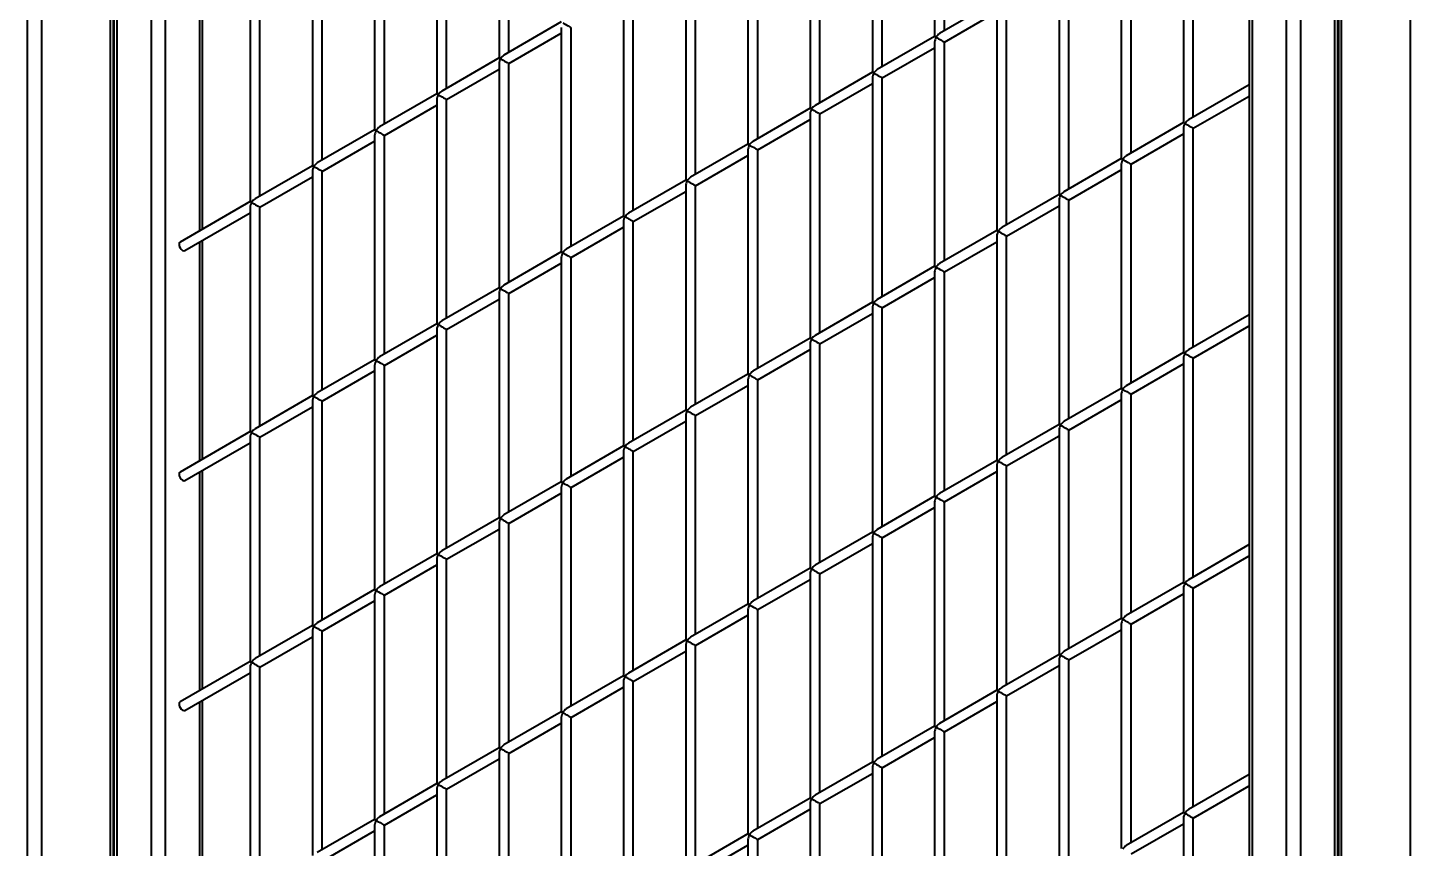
# Model space of a CAD drawing. Header units: millimetres. Extents: x 0 to 297, y 0 to 210.
# Drawn here: x 212.51 to 219.58, y 80.65 to 84.85 of the extents above; entities that cross this region are included whole.
import ezdxf

# ---------------------------------------------------------------- set-up
doc = ezdxf.new("R2010")
doc.units = ezdxf.units.MM
doc.layers.add('轮廓实线层', color=7, linetype='Continuous', lineweight=40)

msp = doc.modelspace()

# ---------------------------------------------------------------- linework, layer by layer
at = {"layer": '轮廓实线层', "color": 8, "linetype": 'Continuous', "lineweight": 40}
for p, q in [((219.5835, 77.2894), (219.5835, 93.3753)), ((219.2299, 93.1712), (219.2299, 77.0853)), ((219.1981, 78.963), (219.1981, 90.5868)), ((212.5124, 73.2073), (212.5124, 89.2932)), ((212.5831, 89.2932), (212.5831, 73.2073)), ((213.216, 88.4542), (213.216, 74.3449)), ((212.9367, 75.31), (212.9367, 86.9236)), ((213.3928, 83.8124), (213.3928, 84.9305)), ((213.3928, 82.6366), (213.3928, 83.7547)), ((213.3928, 81.4608), (213.3928, 82.5789)), ((213.3928, 80.285), (213.3928, 81.4031))]:
    msp.add_line(p, q, dxfattribs=at)
at = {"layer": '轮廓实线层', "color": 7, "linetype": 'Continuous', "lineweight": 40}
for p, q in [((219.2153, 93.1508), (219.2153, 77.0768)), ((219.0213, 92.0913), (219.0213, 77.3936)), ((218.9506, 77.4344), (218.9506, 92.0505)), ((218.7739, 91.7443), (218.7739, 77.5365)), ((218.7592, 91.695), (218.7592, 77.545)), ((219.2128, 78.9676), (219.2128, 90.5835)), ((212.9539, 88.6056), (212.9539, 73.9317)), ((212.9685, 88.5971), (212.9685, 73.981)), ((213.1453, 74.2872), (213.1453, 88.495)), ((212.9513, 75.3184), (212.9513, 86.9255)), ((217.1508, 85.953), (217.1508, 84.8061)), ((217.2008, 84.835), (217.2008, 85.953)), ((214.9234, 85.843), (214.9234, 84.6961)), ((214.9734, 84.7249), (214.9734, 85.843)), ((216.8326, 85.7693), (216.8326, 84.6224)), ((216.8826, 84.6513), (216.8826, 85.7693)), ((214.6052, 85.6593), (214.6052, 84.5124)), ((214.6552, 84.5412), (214.6552, 85.6593)), ((216.5144, 85.5857), (216.5144, 84.4387)), ((216.5644, 84.4676), (216.5644, 85.5857)), ((218.4236, 85.512), (218.4236, 84.365)), ((218.4736, 84.3939), (218.4736, 85.512)), ((214.287, 85.4756), (214.287, 84.3287)), ((214.337, 84.3575), (214.337, 85.4756)), ((216.1962, 85.402), (216.1962, 84.255)), ((216.2462, 84.2839), (216.2462, 85.402)), ((213.9688, 85.2919), (213.9688, 84.145)), ((214.0188, 84.1739), (214.0188, 85.2919)), ((218.1054, 85.3283), (218.1054, 84.1813)), ((218.1554, 84.2102), (218.1554, 85.3283)), ((215.878, 85.2183), (215.878, 84.0713)), ((215.928, 84.1002), (215.928, 85.2183)), ((217.7872, 85.1446), (217.7872, 83.9977)), ((217.8372, 84.0265), (217.8372, 85.1446)), ((213.6506, 85.1082), (213.6506, 83.9613)), ((213.7006, 83.9902), (213.7006, 85.1082)), ((215.5598, 85.0346), (215.5598, 83.8876)), ((215.6098, 83.9165), (215.6098, 85.0346)), ((213.4074, 83.8209), (213.4074, 84.939)), ((217.469, 84.9898), (217.1758, 84.8205)), ((217.2008, 84.7772), (217.469, 84.932)), ((217.469, 84.9609), (217.469, 83.814)), ((217.519, 83.8428), (217.519, 84.9609)), ((215.2416, 84.8798), (214.9484, 84.7105)), ((214.9734, 84.6672), (215.2416, 84.822)), ((215.2416, 84.8509), (215.2416, 83.7039)), ((215.2916, 83.7328), (215.2916, 84.8509)), ((217.1508, 84.8061), (216.8576, 84.6368)), ((216.8826, 84.5935), (217.1508, 84.7484)), ((217.1508, 84.7772), (217.1508, 83.6303)), ((217.2008, 83.6591), (217.2008, 84.7772)), ((214.9234, 84.6961), (214.6302, 84.5268)), ((214.9234, 84.6672), (214.9234, 83.5202)), ((214.9734, 83.5491), (214.9734, 84.6672)), ((214.6552, 84.4835), (214.9234, 84.6383)), ((216.8326, 84.6224), (216.5394, 84.4531)), ((216.8326, 84.5935), (216.8326, 83.4466)), ((216.8826, 83.4754), (216.8826, 84.5935)), ((214.6052, 84.5124), (214.312, 84.3431)), ((216.5644, 84.4098), (216.8326, 84.5647)), ((218.7592, 84.5588), (218.4486, 84.3795)), ((218.4736, 84.3362), (218.7592, 84.5011)), ((214.337, 84.2998), (214.6052, 84.4546)), ((214.6052, 84.4835), (214.6052, 83.3366)), ((214.6552, 83.3654), (214.6552, 84.4835)), ((216.5144, 84.4387), (216.2212, 84.2694)), ((216.2462, 84.2261), (216.5144, 84.381)), ((216.5144, 84.4098), (216.5144, 83.2629)), ((216.5644, 83.2917), (216.5644, 84.4098)), ((218.4236, 84.365), (218.1304, 84.1958)), ((214.287, 84.3287), (213.9938, 84.1594)), ((214.287, 84.2998), (214.287, 83.1529)), ((214.337, 83.1817), (214.337, 84.2998)), ((218.1554, 84.1525), (218.4236, 84.3073)), ((218.4236, 84.3362), (218.4236, 83.1892)), ((218.4736, 83.2181), (218.4736, 84.3362)), ((214.0188, 84.1161), (214.287, 84.2709)), ((216.1962, 84.255), (215.903, 84.0858)), ((216.1962, 84.2261), (216.1962, 83.0792)), ((216.2462, 83.1081), (216.2462, 84.2261)), ((215.928, 84.0424), (216.1962, 84.1973)), ((218.1054, 84.1813), (217.8122, 84.0121)), ((218.1054, 84.1525), (218.1054, 83.0055)), ((218.1554, 83.0344), (218.1554, 84.1525)), ((213.9688, 84.145), (213.6756, 83.9757)), ((213.7006, 83.9324), (213.9688, 84.0873)), ((213.9688, 84.1161), (213.9688, 82.9692)), ((214.0188, 82.998), (214.0188, 84.1161)), ((217.8372, 83.9688), (218.1054, 84.1236)), ((215.878, 84.0713), (215.5848, 83.9021)), ((215.6098, 83.8588), (215.878, 84.0136)), ((215.878, 84.0424), (215.878, 82.8955)), ((215.928, 82.9244), (215.928, 84.0424)), ((213.6506, 83.9613), (213.2919, 83.7542)), ((217.7872, 83.9977), (217.494, 83.8284)), ((217.519, 83.7851), (217.7872, 83.9399)), ((217.7872, 83.9688), (217.7872, 82.8218)), ((217.8372, 82.8507), (217.8372, 83.9688)), ((213.3169, 83.7109), (213.6506, 83.9036)), ((213.6506, 83.9324), (213.6506, 82.7855)), ((213.7006, 82.8143), (213.7006, 83.9324)), ((215.5598, 83.8876), (215.2666, 83.7184)), ((215.2916, 83.6751), (215.5598, 83.8299)), ((215.5598, 83.8588), (215.5598, 82.7118)), ((215.6098, 82.7407), (215.6098, 83.8588)), ((217.469, 83.814), (217.1758, 83.6447)), ((213.4074, 82.6451), (213.4074, 83.7632)), ((217.2008, 83.6014), (217.469, 83.7562)), ((217.469, 83.7851), (217.469, 82.6381)), ((217.519, 82.667), (217.519, 83.7851)), ((215.2416, 83.7039), (214.9484, 83.5347)), ((215.2416, 83.6751), (215.2416, 82.5281)), ((215.2916, 82.557), (215.2916, 83.6751)), ((214.9734, 83.4914), (215.2416, 83.6462)), ((217.1508, 83.6303), (216.8576, 83.461)), ((217.1508, 83.6014), (217.1508, 82.4544)), ((217.2008, 82.4833), (217.2008, 83.6014)), ((214.9234, 83.5202), (214.6302, 83.351)), ((216.8826, 83.4177), (217.1508, 83.5725)), ((214.6552, 83.3077), (214.9234, 83.4625)), ((214.9234, 83.4914), (214.9234, 82.3444)), ((214.9734, 82.3733), (214.9734, 83.4914)), ((216.8326, 83.4466), (216.5394, 83.2773)), ((216.5644, 83.234), (216.8326, 83.3888)), ((216.8326, 83.4177), (216.8326, 82.2708)), ((216.8826, 82.2996), (216.8826, 83.4177)), ((218.7592, 83.383), (218.4486, 83.2036)), ((214.6052, 83.3366), (214.312, 83.1673)), ((214.6052, 83.3077), (214.6052, 82.1607)), ((214.6552, 82.1896), (214.6552, 83.3077)), ((218.4736, 83.1603), (218.7592, 83.3252)), ((214.337, 83.124), (214.6052, 83.2788)), ((216.5144, 83.2629), (216.2212, 83.0936)), ((216.5144, 83.234), (216.5144, 82.0871)), ((216.5644, 82.1159), (216.5644, 83.234)), ((216.2462, 83.0503), (216.5144, 83.2052)), ((218.4236, 83.1892), (218.1304, 83.02)), ((218.4236, 83.1603), (218.4236, 82.0134)), ((218.4736, 82.0423), (218.4736, 83.1603)), ((214.287, 83.1529), (213.9938, 82.9836)), ((214.0188, 82.9403), (214.287, 83.0951)), ((214.287, 83.124), (214.287, 81.977)), ((214.337, 82.0059), (214.337, 83.124)), ((218.1554, 82.9767), (218.4236, 83.1315)), ((216.1962, 83.0792), (215.903, 82.9099)), ((215.928, 82.8666), (216.1962, 83.0215)), ((216.1962, 83.0503), (216.1962, 81.9034)), ((216.2462, 81.9322), (216.2462, 83.0503)), ((213.9688, 82.9692), (213.6756, 82.7999)), ((218.1054, 83.0055), (217.8122, 82.8363)), ((217.8372, 82.793), (218.1054, 82.9478)), ((218.1054, 82.9767), (218.1054, 81.8297)), ((218.1554, 81.8586), (218.1554, 82.9767)), ((213.7006, 82.7566), (213.9688, 82.9114)), ((213.9688, 82.9403), (213.9688, 81.7933)), ((214.0188, 81.8222), (214.0188, 82.9403)), ((215.878, 82.8955), (215.5848, 82.7262)), ((215.6098, 82.6829), (215.878, 82.8378)), ((215.878, 82.8666), (215.878, 81.7197)), ((215.928, 81.7485), (215.928, 82.8666)), ((217.7872, 82.8218), (217.494, 82.6526)), ((213.6506, 82.7855), (213.2919, 82.5784)), ((213.6506, 82.7566), (213.6506, 81.6097)), ((213.7006, 81.6385), (213.7006, 82.7566)), ((217.519, 82.6093), (217.7872, 82.7641)), ((217.7872, 82.793), (217.7872, 81.646)), ((217.8372, 81.6749), (217.8372, 82.793)), ((213.3169, 82.5351), (213.6506, 82.7277)), ((215.5598, 82.7118), (215.2666, 82.5425)), ((215.5598, 82.6829), (215.5598, 81.536)), ((215.6098, 81.5649), (215.6098, 82.6829)), ((215.2916, 82.4992), (215.5598, 82.6541)), ((217.469, 82.6381), (217.1758, 82.4689)), ((217.469, 82.6093), (217.469, 81.4623)), ((217.519, 81.4912), (217.519, 82.6093)), ((213.4074, 81.4693), (213.4074, 82.5873)), ((215.2416, 82.5281), (214.9484, 82.3589)), ((217.2008, 82.4256), (217.469, 82.5804)), ((214.9734, 82.3156), (215.2416, 82.4704)), ((215.2416, 82.4992), (215.2416, 81.3523)), ((215.2916, 81.3812), (215.2916, 82.4992)), ((217.1508, 82.4544), (216.8576, 82.2852)), ((216.8826, 82.2419), (217.1508, 82.3967)), ((217.1508, 82.4256), (217.1508, 81.2786)), ((217.2008, 81.3075), (217.2008, 82.4256)), ((214.9234, 82.3444), (214.6302, 82.1752)), ((214.9234, 82.3156), (214.9234, 81.1686)), ((214.9734, 81.1975), (214.9734, 82.3156)), ((214.6552, 82.1319), (214.9234, 82.2867)), ((216.8326, 82.2708), (216.5394, 82.1015)), ((216.8326, 82.2419), (216.8326, 81.0949)), ((216.8826, 81.1238), (216.8826, 82.2419)), ((216.5644, 82.0582), (216.8326, 82.213)), ((218.7592, 82.2071), (218.4486, 82.0278)), ((214.6052, 82.1607), (214.312, 81.9915)), ((214.337, 81.9482), (214.6052, 82.103)), ((214.6052, 82.1319), (214.6052, 80.9849)), ((214.6552, 81.0138), (214.6552, 82.1319)), ((218.4736, 81.9845), (218.7592, 82.1494)), ((216.5144, 82.0871), (216.2212, 81.9178)), ((216.2462, 81.8745), (216.5144, 82.0293)), ((216.5144, 82.0582), (216.5144, 80.9112)), ((216.5644, 80.9401), (216.5644, 82.0582)), ((214.287, 81.977), (213.9938, 81.8078)), ((218.4236, 82.0134), (218.1304, 81.8441)), ((218.1554, 81.8008), (218.4236, 81.9557)), ((218.4236, 81.9845), (218.4236, 80.8376)), ((218.4736, 80.8664), (218.4736, 81.9845)), ((214.0188, 81.7645), (214.287, 81.9193)), ((214.287, 81.9482), (214.287, 80.8012)), ((214.337, 80.8301), (214.337, 81.9482)), ((216.1962, 81.9034), (215.903, 81.7341)), ((215.928, 81.6908), (216.1962, 81.8456)), ((216.1962, 81.8745), (216.1962, 80.7276)), ((216.2462, 80.7564), (216.2462, 81.8745)), ((218.1054, 81.8297), (217.8122, 81.6604)), ((213.9688, 81.7933), (213.6756, 81.6241)), ((213.9688, 81.7645), (213.9688, 80.6175)), ((214.0188, 80.6464), (214.0188, 81.7645)), ((217.8372, 81.6171), (218.1054, 81.772)), ((218.1054, 81.8008), (218.1054, 80.6539)), ((218.1554, 80.6828), (218.1554, 81.8008)), ((213.7006, 81.5808), (213.9688, 81.7356)), ((215.878, 81.7197), (215.5848, 81.5504)), ((215.878, 81.6908), (215.878, 80.5439)), ((215.928, 80.5727), (215.928, 81.6908)), ((213.6506, 81.6097), (213.2919, 81.4026)), ((215.6098, 81.5071), (215.878, 81.6619)), ((217.7872, 81.646), (217.494, 81.4768)), ((217.7872, 81.6171), (217.7872, 80.4702)), ((217.8372, 80.4991), (217.8372, 81.6171)), ((213.3169, 81.3593), (213.6506, 81.5519)), ((213.6506, 81.5808), (213.6506, 80.4338)), ((213.7006, 80.4627), (213.7006, 81.5808)), ((215.5598, 81.536), (215.2666, 81.3667)), ((217.519, 81.4335), (217.7872, 81.5883)), ((215.2916, 81.3234), (215.5598, 81.4783)), ((215.5598, 81.5071), (215.5598, 80.3602)), ((215.6098, 80.389), (215.6098, 81.5071)), ((217.469, 81.4623), (217.1758, 81.2931)), ((213.4074, 80.2934), (213.4074, 81.4115)), ((217.2008, 81.2498), (217.469, 81.4046)), ((217.469, 81.4335), (217.469, 80.2865)), ((217.519, 80.3154), (217.519, 81.4335)), ((215.2416, 81.3523), (214.9484, 81.183)), ((215.2416, 81.3234), (215.2416, 80.1765)), ((215.2916, 80.2053), (215.2916, 81.3234)), ((214.9734, 81.1397), (215.2416, 81.2946)), ((217.1508, 81.2786), (216.8576, 81.1094)), ((217.1508, 81.2498), (217.1508, 80.1028)), ((217.2008, 80.1317), (217.2008, 81.2498)), ((216.8826, 81.0661), (217.1508, 81.2209)), ((214.9234, 81.1686), (214.6302, 80.9993)), ((214.6552, 80.956), (214.9234, 81.1109)), ((214.9234, 81.1397), (214.9234, 79.9928)), ((214.9734, 80.0217), (214.9734, 81.1397)), ((216.8326, 81.0949), (216.5394, 80.9257)), ((216.5644, 80.8824), (216.8326, 81.0372)), ((216.8326, 81.0661), (216.8326, 79.9191)), ((216.8826, 79.948), (216.8826, 81.0661)), ((214.6052, 80.9849), (214.312, 80.8157)), ((218.7592, 81.0313), (218.4486, 80.852)), ((218.4736, 80.8087), (218.7592, 80.9736)), ((214.337, 80.7724), (214.6052, 80.9272)), ((214.6052, 80.956), (214.6052, 79.8091)), ((214.6552, 79.838), (214.6552, 80.956)), ((216.5144, 80.9112), (216.2212, 80.742)), ((216.2462, 80.6987), (216.5144, 80.8535)), ((216.5144, 80.8824), (216.5144, 79.7354)), ((216.5644, 79.7643), (216.5644, 80.8824)), ((218.4236, 80.8376), (218.1304, 80.6683)), ((214.287, 80.8012), (213.9938, 80.632)), ((214.287, 80.7724), (214.287, 79.6254)), ((214.337, 79.6543), (214.337, 80.7724)), ((218.1554, 80.625), (218.4236, 80.7798)), ((218.4236, 80.8087), (218.4236, 79.6618)), ((218.4736, 79.6906), (218.4736, 80.8087)), ((214.0188, 80.5887), (214.287, 80.7435)), ((216.1962, 80.7276), (215.903, 80.5583)), ((216.1962, 80.6987), (216.1962, 79.5517)), ((216.2462, 79.5806), (216.2462, 80.6987)), ((215.928, 80.515), (216.1962, 80.6698))]:
    msp.add_line(p, q, dxfattribs=at)
at = {"layer": '轮廓实线层', "color": 7, "linetype": 'Continuous', "lineweight": 40, "flags": 128}
for points in [[(215.6098, 83.8588), (215.6097, 83.8588), (215.609, 83.8592), (215.6075, 83.8601), (215.6053, 83.8614), (215.6025, 83.863), (215.5991, 83.8649), (215.5954, 83.8671), (215.5913, 83.8695), (215.587, 83.8719), (215.5826, 83.8744), (215.5783, 83.8769), (215.5742, 83.8793), (215.5705, 83.8815), (215.5671, 83.8834)], [(213.2919, 83.7542), (213.2919, 83.7542), (213.2881, 83.7498), (213.2867, 83.7428), (213.2881, 83.7342), (213.2919, 83.7253), (213.2976, 83.7176), (213.3044, 83.7121), (213.3111, 83.7098), (213.3169, 83.7109)], [(215.6098, 82.6829), (215.6097, 82.683), (215.609, 82.6834), (215.6075, 82.6843), (215.6053, 82.6855), (215.6025, 82.6872), (215.5991, 82.6891), (215.5954, 82.6913), (215.5913, 82.6936), (215.587, 82.6961), (215.5826, 82.6986), (215.5783, 82.7011), (215.5742, 82.7035), (215.5705, 82.7057), (215.5671, 82.7076)], [(213.2919, 82.5784), (213.2919, 82.5784), (213.2881, 82.574), (213.2867, 82.5669), (213.2881, 82.5584), (213.2919, 82.5495), (213.2976, 82.5418), (213.3044, 82.5363), (213.3111, 82.534), (213.3169, 82.5351)], [(215.6098, 81.5071), (215.6097, 81.5072), (215.609, 81.5076), (215.6075, 81.5085), (215.6053, 81.5097), (215.6025, 81.5113), (215.5991, 81.5133), (215.5954, 81.5155), (215.5913, 81.5178), (215.587, 81.5203), (215.5826, 81.5228), (215.5783, 81.5253), (215.5742, 81.5277), (215.5705, 81.5298), (215.5671, 81.5318)], [(213.2919, 81.4026), (213.2919, 81.4026), (213.2881, 81.3982), (213.2867, 81.3911), (213.2881, 81.3825), (213.2919, 81.3737), (213.2976, 81.366), (213.3044, 81.3605), (213.3111, 81.3582), (213.3169, 81.3593)]]:
    msp.add_lwpolyline(points, dxfattribs=at)
at = {"layer": '轮廓实线层', "color": 7, "linetype": 'Continuous', "lineweight": 40}
for centre, major_axis, ratio, start_param, end_param in [((215.2666, 84.8653), (0.025, -0.0144), 0.00007, 3.927031, 6.283226), ((217.1758, 84.7917), (0.025, -0.0144), 0.00007, 3.141633, 3.927031), ((217.1758, 84.7917), (0.0177, 0.0306), 0.577335, 1.570837, 2.356235), ((217.1758, 84.7917), (0.0177, 0.0306), 0.577335, 0.785358, 1.570837), ((217.1758, 84.7917), (0.025, -0.0144), 0.00007, 3.927031, 6.283226), ((214.9484, 84.6816), (0.025, -0.0144), 0.00007, 3.141633, 3.927031), ((214.9484, 84.6816), (0.0177, 0.0306), 0.577335, 1.570837, 2.356235), ((214.9484, 84.6816), (0.0177, 0.0306), 0.577335, 0.785358, 1.570837), ((214.9484, 84.6816), (0.025, -0.0144), 0.00007, 3.927031, 6.283226), ((216.8576, 84.608), (0.025, -0.0144), 0.00007, 3.141633, 3.927031), ((216.8576, 84.608), (0.0177, 0.0306), 0.577335, 1.570837, 2.356235), ((216.8576, 84.608), (0.0177, 0.0306), 0.577335, 0.785358, 1.570837), ((216.8576, 84.608), (0.025, -0.0144), 0.00007, 3.927031, 6.283226), ((214.6302, 84.4979), (0.025, -0.0144), 0.00007, 3.141633, 3.927031), ((214.6302, 84.4979), (0.0177, 0.0306), 0.577335, 1.570837, 2.356235), ((214.6302, 84.4979), (0.0177, 0.0306), 0.577335, 0.785358, 1.570837), ((214.6302, 84.4979), (0.025, -0.0144), 0.00007, 3.927031, 6.283226), ((216.5394, 84.4243), (0.025, -0.0144), 0.00007, 3.141633, 3.927031), ((216.5394, 84.4243), (0.0177, 0.0306), 0.577335, 1.570837, 2.356235), ((216.5394, 84.4243), (0.0177, 0.0306), 0.577335, 0.785358, 1.570837), ((216.5394, 84.4243), (0.025, -0.0144), 0.00007, 3.927031, 6.283226), ((218.4486, 84.3506), (0.025, -0.0144), 0.00007, 3.141633, 3.927031), ((218.4486, 84.3506), (0.0177, 0.0306), 0.577335, 1.570837, 2.356235), ((218.4486, 84.3506), (0.0177, 0.0306), 0.577335, 0.785358, 1.570837), ((218.4486, 84.3506), (0.025, -0.0144), 0.00007, 3.927031, 6.283226), ((214.312, 84.3142), (0.025, -0.0144), 0.00007, 3.141633, 3.927031), ((214.312, 84.3142), (0.0177, 0.0306), 0.577335, 1.570837, 2.356235), ((214.312, 84.3142), (0.0177, 0.0306), 0.577335, 0.785358, 1.570837), ((214.312, 84.3142), (0.025, -0.0144), 0.00007, 3.927031, 6.283226), ((216.2212, 84.2406), (0.025, -0.0144), 0.00007, 3.141633, 3.927031), ((216.2212, 84.2406), (0.0177, 0.0306), 0.577335, 1.570837, 2.356235), ((216.2212, 84.2406), (0.0177, 0.0306), 0.577335, 0.785358, 1.570837), ((216.2212, 84.2406), (0.025, -0.0144), 0.00007, 3.927031, 6.283226), ((213.9938, 84.1306), (0.0177, 0.0306), 0.577335, 0.785358, 1.570837), ((218.1304, 84.1669), (0.025, -0.0144), 0.00007, 3.141633, 3.927031), ((218.1304, 84.1669), (0.0177, 0.0306), 0.577335, 1.570837, 2.356235), ((218.1304, 84.1669), (0.0177, 0.0306), 0.577335, 0.785358, 1.570837), ((218.1304, 84.1669), (0.025, -0.0144), 0.00007, 3.927031, 6.283226), ((213.9938, 84.1306), (0.025, -0.0144), 0.00007, 3.141633, 3.927031), ((213.9938, 84.1306), (0.0177, 0.0306), 0.577335, 1.570837, 2.356235), ((213.9938, 84.1306), (0.025, -0.0144), 0.00007, 3.927031, 6.283226), ((215.903, 84.0569), (0.0177, 0.0306), 0.577335, 0.785358, 1.570837), ((215.903, 84.0569), (0.025, -0.0144), 0.00007, 3.141633, 3.927031), ((215.903, 84.0569), (0.0177, 0.0306), 0.577335, 1.570837, 2.356235), ((215.903, 84.0569), (0.025, -0.0144), 0.00007, 3.927031, 6.283226), ((217.8122, 83.9832), (0.0177, 0.0306), 0.577335, 0.785358, 1.570837), ((213.6756, 83.9469), (0.025, -0.0144), 0.00007, 3.141633, 3.927031), ((213.6756, 83.9469), (0.0177, 0.0306), 0.577335, 1.570837, 2.356235), ((213.6756, 83.9469), (0.0177, 0.0306), 0.577335, 0.785358, 1.570837), ((213.6756, 83.9469), (0.025, -0.0144), 0.00007, 3.927031, 6.283226), ((217.8122, 83.9832), (0.025, -0.0144), 0.00007, 3.141633, 3.927031), ((217.8122, 83.9832), (0.0177, 0.0306), 0.577335, 1.570837, 2.356235), ((217.8122, 83.9832), (0.025, -0.0144), 0.00007, 3.927031, 6.283226), ((215.5848, 83.8732), (0.025, -0.0144), 0.00007, 3.141633, 3.927031), ((215.5848, 83.8732), (0.0177, 0.0306), 0.577335, 1.570837, 2.356235), ((215.5848, 83.8732), (0.0177, 0.0306), 0.577335, 0.785358, 1.570837), ((217.494, 83.7995), (0.025, -0.0144), 0.00007, 3.141633, 3.927031), ((217.494, 83.7995), (0.0177, 0.0306), 0.577335, 1.570837, 2.356235), ((217.494, 83.7995), (0.0177, 0.0306), 0.577335, 0.785358, 1.570837), ((217.494, 83.7995), (0.025, -0.0144), 0.00007, 3.927031, 6.283226), ((215.2666, 83.6895), (0.025, -0.0144), 0.00007, 3.141633, 3.927031), ((215.2666, 83.6895), (0.0177, 0.0306), 0.577335, 1.570837, 2.356235), ((215.2666, 83.6895), (0.0177, 0.0306), 0.577335, 0.785358, 1.570837), ((215.2666, 83.6895), (0.025, -0.0144), 0.00007, 3.927031, 6.283226), ((217.1758, 83.6158), (0.025, -0.0144), 0.00007, 3.141633, 3.927031), ((217.1758, 83.6158), (0.0177, 0.0306), 0.577335, 1.570837, 2.356235), ((217.1758, 83.6158), (0.0177, 0.0306), 0.577335, 0.785358, 1.570837), ((217.1758, 83.6158), (0.025, -0.0144), 0.00007, 3.927031, 6.283226), ((214.9484, 83.5058), (0.025, -0.0144), 0.00007, 3.141633, 3.927031), ((214.9484, 83.5058), (0.0177, 0.0306), 0.577335, 1.570837, 2.356235), ((214.9484, 83.5058), (0.0177, 0.0306), 0.577335, 0.785358, 1.570837), ((214.9484, 83.5058), (0.025, -0.0144), 0.00007, 3.927031, 6.283226), ((216.8576, 83.4321), (0.025, -0.0144), 0.00007, 3.141633, 3.927031), ((216.8576, 83.4321), (0.0177, 0.0306), 0.577335, 1.570837, 2.356235), ((216.8576, 83.4321), (0.0177, 0.0306), 0.577335, 0.785358, 1.570837), ((216.8576, 83.4321), (0.025, -0.0144), 0.00007, 3.927031, 6.283226), ((214.6302, 83.3221), (0.025, -0.0144), 0.00007, 3.141633, 3.927031), ((214.6302, 83.3221), (0.0177, 0.0306), 0.577335, 1.570837, 2.356235), ((214.6302, 83.3221), (0.0177, 0.0306), 0.577335, 0.785358, 1.570837), ((214.6302, 83.3221), (0.025, -0.0144), 0.00007, 3.927031, 6.283226), ((216.5394, 83.2484), (0.025, -0.0144), 0.00007, 3.141633, 3.927031), ((216.5394, 83.2484), (0.0177, 0.0306), 0.577335, 1.570837, 2.356235), ((216.5394, 83.2484), (0.0177, 0.0306), 0.577335, 0.785358, 1.570837), ((216.5394, 83.2484), (0.025, -0.0144), 0.00007, 3.927031, 6.283226), ((214.312, 83.1384), (0.0177, 0.0306), 0.577335, 0.785358, 1.570837), ((218.4486, 83.1748), (0.025, -0.0144), 0.00007, 3.141633, 3.927031), ((218.4486, 83.1748), (0.0177, 0.0306), 0.577335, 1.570837, 2.356235), ((218.4486, 83.1748), (0.0177, 0.0306), 0.577335, 0.785358, 1.570837), ((218.4486, 83.1748), (0.025, -0.0144), 0.00007, 3.927031, 6.283226), ((214.312, 83.1384), (0.025, -0.0144), 0.00007, 3.141633, 3.927031), ((214.312, 83.1384), (0.0177, 0.0306), 0.577335, 1.570837, 2.356235), ((214.312, 83.1384), (0.025, -0.0144), 0.00007, 3.927031, 6.283226), ((216.2212, 83.0648), (0.0177, 0.0306), 0.577335, 0.785358, 1.570837), ((216.2212, 83.0648), (0.025, -0.0144), 0.00007, 3.141633, 3.927031), ((216.2212, 83.0648), (0.0177, 0.0306), 0.577335, 1.570837, 2.356235), ((216.2212, 83.0648), (0.025, -0.0144), 0.00007, 3.927031, 6.283226), ((218.1304, 82.9911), (0.0177, 0.0306), 0.577335, 0.785358, 1.570837), ((213.9938, 82.9547), (0.025, -0.0144), 0.00007, 3.141633, 3.927031), ((213.9938, 82.9547), (0.0177, 0.0306), 0.577335, 1.570837, 2.356235), ((213.9938, 82.9547), (0.0177, 0.0306), 0.577335, 0.785358, 1.570837), ((213.9938, 82.9547), (0.025, -0.0144), 0.00007, 3.927031, 6.283226), ((218.1304, 82.9911), (0.025, -0.0144), 0.00007, 3.141633, 3.927031), ((218.1304, 82.9911), (0.0177, 0.0306), 0.577335, 1.570837, 2.356235), ((218.1304, 82.9911), (0.025, -0.0144), 0.00007, 3.927031, 6.283226), ((215.903, 82.8811), (0.025, -0.0144), 0.00007, 3.141633, 3.927031), ((215.903, 82.8811), (0.0177, 0.0306), 0.577335, 1.570837, 2.356235), ((215.903, 82.8811), (0.0177, 0.0306), 0.577335, 0.785358, 1.570837), ((215.903, 82.8811), (0.025, -0.0144), 0.00007, 3.927031, 6.283226), ((217.8122, 82.8074), (0.025, -0.0144), 0.00007, 3.141633, 3.927031), ((217.8122, 82.8074), (0.0177, 0.0306), 0.577335, 1.570837, 2.356235), ((217.8122, 82.8074), (0.0177, 0.0306), 0.577335, 0.785358, 1.570837), ((217.8122, 82.8074), (0.025, -0.0144), 0.00007, 3.927031, 6.283226), ((213.6756, 82.771), (0.025, -0.0144), 0.00007, 3.141633, 3.927031), ((213.6756, 82.771), (0.0177, 0.0306), 0.577335, 1.570837, 2.356235), ((213.6756, 82.771), (0.0177, 0.0306), 0.577335, 0.785358, 1.570837), ((213.6756, 82.771), (0.025, -0.0144), 0.00007, 3.927031, 6.283226), ((215.5848, 82.6974), (0.025, -0.0144), 0.00007, 3.141633, 3.927031), ((215.5848, 82.6974), (0.0177, 0.0306), 0.577335, 1.570837, 2.356235), ((215.5848, 82.6974), (0.0177, 0.0306), 0.577335, 0.785358, 1.570837), ((217.494, 82.6237), (0.025, -0.0144), 0.00007, 3.141633, 3.927031), ((217.494, 82.6237), (0.0177, 0.0306), 0.577335, 1.570837, 2.356235), ((217.494, 82.6237), (0.0177, 0.0306), 0.577335, 0.785358, 1.570837), ((217.494, 82.6237), (0.025, -0.0144), 0.00007, 3.927031, 6.283226), ((215.2666, 82.5137), (0.025, -0.0144), 0.00007, 3.141633, 3.927031), ((215.2666, 82.5137), (0.0177, 0.0306), 0.577335, 1.570837, 2.356235), ((215.2666, 82.5137), (0.0177, 0.0306), 0.577335, 0.785358, 1.570837), ((215.2666, 82.5137), (0.025, -0.0144), 0.00007, 3.927031, 6.283226), ((217.1758, 82.44), (0.025, -0.0144), 0.00007, 3.141633, 3.927031), ((217.1758, 82.44), (0.0177, 0.0306), 0.577335, 1.570837, 2.356235), ((217.1758, 82.44), (0.0177, 0.0306), 0.577335, 0.785358, 1.570837), ((217.1758, 82.44), (0.025, -0.0144), 0.00007, 3.927031, 6.283226), ((214.9484, 82.33), (0.025, -0.0144), 0.00007, 3.141633, 3.927031), ((214.9484, 82.33), (0.0177, 0.0306), 0.577335, 1.570837, 2.356235), ((214.9484, 82.33), (0.0177, 0.0306), 0.577335, 0.785358, 1.570837), ((214.9484, 82.33), (0.025, -0.0144), 0.00007, 3.927031, 6.283226), ((216.8576, 82.2563), (0.025, -0.0144), 0.00007, 3.141633, 3.927031), ((216.8576, 82.2563), (0.0177, 0.0306), 0.577335, 1.570837, 2.356235), ((216.8576, 82.2563), (0.0177, 0.0306), 0.577335, 0.785358, 1.570837), ((216.8576, 82.2563), (0.025, -0.0144), 0.00007, 3.927031, 6.283226), ((214.6302, 82.1463), (0.0177, 0.0306), 0.577335, 0.785358, 1.570837), ((214.6302, 82.1463), (0.025, -0.0144), 0.00007, 3.141633, 3.927031), ((214.6302, 82.1463), (0.0177, 0.0306), 0.577335, 1.570837, 2.356235), ((214.6302, 82.1463), (0.025, -0.0144), 0.00007, 3.927031, 6.283226), ((216.5394, 82.0726), (0.0177, 0.0306), 0.577335, 0.785358, 1.570837), ((216.5394, 82.0726), (0.025, -0.0144), 0.00007, 3.141633, 3.927031), ((216.5394, 82.0726), (0.0177, 0.0306), 0.577335, 1.570837, 2.356235), ((216.5394, 82.0726), (0.025, -0.0144), 0.00007, 3.927031, 6.283226), ((218.4486, 81.999), (0.0177, 0.0306), 0.577335, 0.785358, 1.570837), ((214.312, 81.9626), (0.025, -0.0144), 0.00007, 3.141633, 3.927031), ((214.312, 81.9626), (0.0177, 0.0306), 0.577335, 1.570837, 2.356235), ((214.312, 81.9626), (0.0177, 0.0306), 0.577335, 0.785358, 1.570837), ((214.312, 81.9626), (0.025, -0.0144), 0.00007, 3.927031, 6.283226), ((218.4486, 81.999), (0.025, -0.0144), 0.00007, 3.141633, 3.927031), ((218.4486, 81.999), (0.0177, 0.0306), 0.577335, 1.570837, 2.356235), ((218.4486, 81.999), (0.025, -0.0144), 0.00007, 3.927031, 6.283226), ((216.2212, 81.8889), (0.025, -0.0144), 0.00007, 3.141633, 3.927031), ((216.2212, 81.8889), (0.0177, 0.0306), 0.577335, 1.570837, 2.356235), ((216.2212, 81.8889), (0.0177, 0.0306), 0.577335, 0.785358, 1.570837), ((216.2212, 81.8889), (0.025, -0.0144), 0.00007, 3.927031, 6.283226), ((218.1304, 81.8153), (0.025, -0.0144), 0.00007, 3.141633, 3.927031), ((218.1304, 81.8153), (0.0177, 0.0306), 0.577335, 1.570837, 2.356235), ((218.1304, 81.8153), (0.0177, 0.0306), 0.577335, 0.785358, 1.570837), ((218.1304, 81.8153), (0.025, -0.0144), 0.00007, 3.927031, 6.283226), ((213.9938, 81.7789), (0.025, -0.0144), 0.00007, 3.141633, 3.927031), ((213.9938, 81.7789), (0.0177, 0.0306), 0.577335, 1.570837, 2.356235), ((213.9938, 81.7789), (0.0177, 0.0306), 0.577335, 0.785358, 1.570837), ((213.9938, 81.7789), (0.025, -0.0144), 0.00007, 3.927031, 6.283226), ((215.903, 81.7052), (0.025, -0.0144), 0.00007, 3.141633, 3.927031), ((215.903, 81.7052), (0.0177, 0.0306), 0.577335, 1.570837, 2.356235), ((215.903, 81.7052), (0.0177, 0.0306), 0.577335, 0.785358, 1.570837), ((215.903, 81.7052), (0.025, -0.0144), 0.00007, 3.927031, 6.283226), ((213.6756, 81.5952), (0.025, -0.0144), 0.00007, 3.141633, 3.927031), ((213.6756, 81.5952), (0.0177, 0.0306), 0.577335, 1.570837, 2.356235), ((213.6756, 81.5952), (0.0177, 0.0306), 0.577335, 0.785358, 1.570837), ((213.6756, 81.5952), (0.025, -0.0144), 0.00007, 3.927031, 6.283226), ((217.8122, 81.6316), (0.025, -0.0144), 0.00007, 3.141633, 3.927031), ((217.8122, 81.6316), (0.0177, 0.0306), 0.577335, 1.570837, 2.356235), ((217.8122, 81.6316), (0.0177, 0.0306), 0.577335, 0.785358, 1.570837), ((217.8122, 81.6316), (0.025, -0.0144), 0.00007, 3.927031, 6.283226), ((215.5848, 81.5216), (0.025, -0.0144), 0.00007, 3.141633, 3.927031), ((215.5848, 81.5216), (0.0177, 0.0306), 0.577335, 1.570837, 2.356235), ((215.5848, 81.5216), (0.0177, 0.0306), 0.577335, 0.785358, 1.570837), ((217.494, 81.4479), (0.025, -0.0144), 0.00007, 3.141633, 3.927031), ((217.494, 81.4479), (0.0177, 0.0306), 0.577335, 0.785358, 1.570837), ((217.494, 81.4479), (0.0177, 0.0306), 0.577335, 1.570837, 2.356235), ((217.494, 81.4479), (0.025, -0.0144), 0.00007, 3.927031, 6.283226), ((215.2666, 81.3379), (0.025, -0.0144), 0.00007, 3.141633, 3.927031), ((215.2666, 81.3379), (0.0177, 0.0306), 0.577335, 1.570837, 2.356235), ((215.2666, 81.3379), (0.0177, 0.0306), 0.577335, 0.785358, 1.570837), ((215.2666, 81.3379), (0.025, -0.0144), 0.00007, 3.927031, 6.283226), ((217.1758, 81.2642), (0.025, -0.0144), 0.00007, 3.141633, 3.927031), ((217.1758, 81.2642), (0.0177, 0.0306), 0.577335, 1.570837, 2.356235), ((217.1758, 81.2642), (0.0177, 0.0306), 0.577335, 0.785358, 1.570837), ((217.1758, 81.2642), (0.025, -0.0144), 0.00007, 3.927031, 6.283226), ((214.9484, 81.1542), (0.0177, 0.0306), 0.577335, 0.785358, 1.570837), ((214.9484, 81.1542), (0.025, -0.0144), 0.00007, 3.141633, 3.927031), ((214.9484, 81.1542), (0.0177, 0.0306), 0.577335, 1.570837, 2.356235), ((214.9484, 81.1542), (0.025, -0.0144), 0.00007, 3.927031, 6.283226), ((216.8576, 81.0805), (0.0177, 0.0306), 0.577335, 0.785358, 1.570837), ((216.8576, 81.0805), (0.025, -0.0144), 0.00007, 3.141633, 3.927031), ((216.8576, 81.0805), (0.0177, 0.0306), 0.577335, 1.570837, 2.356235), ((216.8576, 81.0805), (0.025, -0.0144), 0.00007, 3.927031, 6.283226), ((214.6302, 80.9705), (0.025, -0.0144), 0.00007, 3.141633, 3.927031), ((214.6302, 80.9705), (0.0177, 0.0306), 0.577335, 1.570837, 2.356235), ((214.6302, 80.9705), (0.0177, 0.0306), 0.577335, 0.785358, 1.570837), ((214.6302, 80.9705), (0.025, -0.0144), 0.00007, 3.927031, 6.283226), ((216.5394, 80.8968), (0.025, -0.0144), 0.00007, 3.141633, 3.927031), ((216.5394, 80.8968), (0.0177, 0.0306), 0.577335, 1.570837, 2.356235), ((216.5394, 80.8968), (0.0177, 0.0306), 0.577335, 0.785358, 1.570837), ((216.5394, 80.8968), (0.025, -0.0144), 0.00007, 3.927031, 6.283226), ((218.4486, 80.8231), (0.025, -0.0144), 0.00007, 3.141633, 3.927031), ((218.4486, 80.8231), (0.0177, 0.0306), 0.577335, 1.570837, 2.356235), ((218.4486, 80.8231), (0.0177, 0.0306), 0.577335, 0.785358, 1.570837), ((218.4486, 80.8231), (0.025, -0.0144), 0.00007, 3.927031, 6.283226), ((214.312, 80.7868), (0.025, -0.0144), 0.00007, 3.141633, 3.927031), ((214.312, 80.7868), (0.0177, 0.0306), 0.577335, 1.570837, 2.356235), ((214.312, 80.7868), (0.0177, 0.0306), 0.577335, 0.785358, 1.570837), ((214.312, 80.7868), (0.025, -0.0144), 0.00007, 3.927031, 6.283226), ((216.2212, 80.7131), (0.025, -0.0144), 0.00007, 3.141633, 3.927031), ((216.2212, 80.7131), (0.0177, 0.0306), 0.577335, 1.570837, 2.356235), ((216.2212, 80.7131), (0.0177, 0.0306), 0.577335, 0.785358, 1.570837), ((216.2212, 80.7131), (0.025, -0.0144), 0.00007, 3.927031, 6.283226), ((218.1304, 80.6395), (0.0177, 0.0306), 0.577335, 0.785358, 1.570837)]:
    msp.add_ellipse(centre, major_axis=major_axis, ratio=ratio, start_param=start_param, end_param=end_param, dxfattribs=at)

doc.saveas('drawing.dxf')
